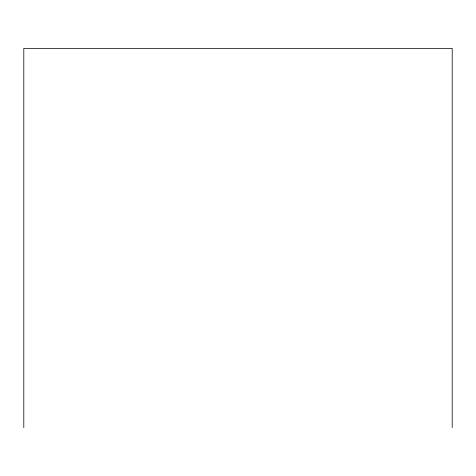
<?xml version="1.0" encoding="UTF-8"?>
<svg xmlns="http://www.w3.org/2000/svg" width="476" height="476" viewBox="0 0 476 476"><rect width="100%" height="100%" fill="white"/><g stroke="black" fill="none" stroke-linecap="round" stroke-linejoin="round"><path stroke-width="0.71" d="M452.2 427.597L452.2 48.403L23.8 48.403L23.8 427.597"/></g></svg>
